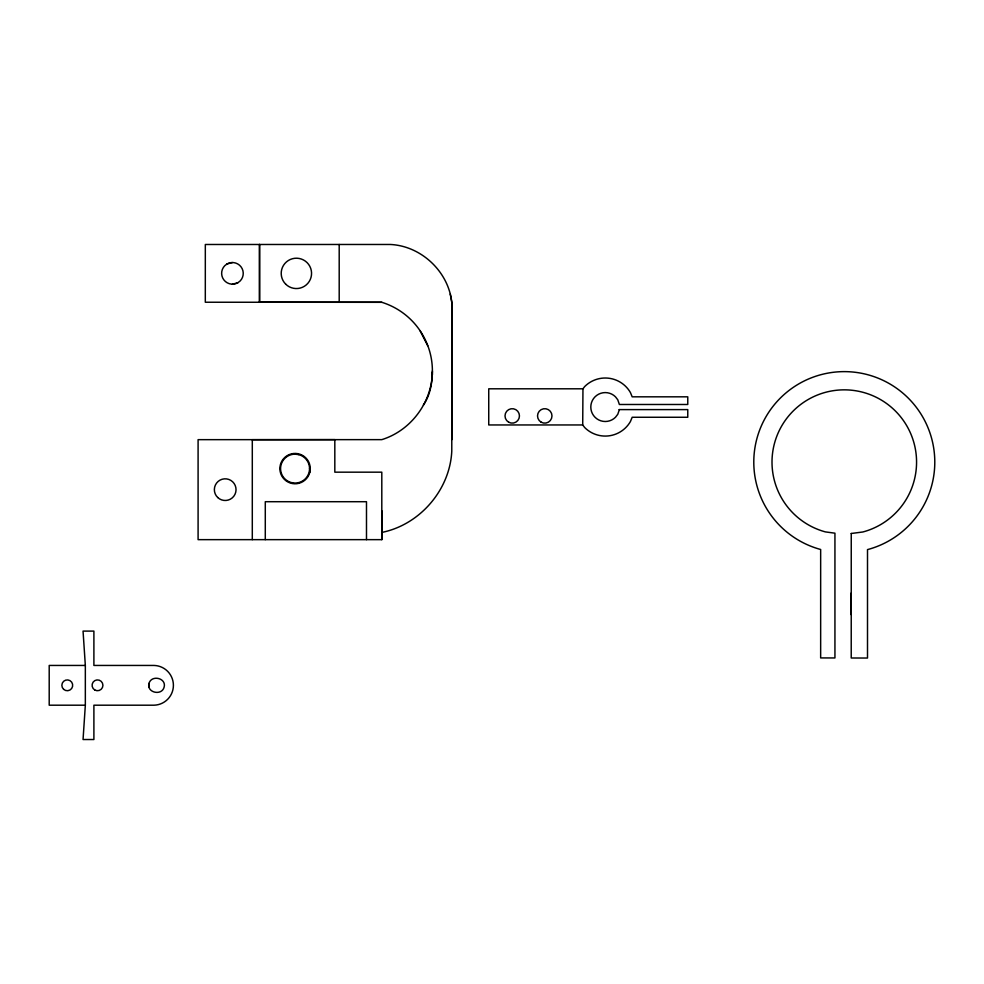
<?xml version="1.0" encoding="UTF-8"?>
<svg xmlns="http://www.w3.org/2000/svg" width="984" height="984" viewBox="0 0 984 984"><rect width="100%" height="100%" fill="white"/><g stroke="black" fill="none" stroke-linecap="round" stroke-linejoin="round"><path stroke-width="1.48" d="M259.53 302.236L259.53 244.487L259.53 302.223L381.804 302.297A71.894 71.894 0 0 1 432.394 370.968C432.308 382.776 430.229 395.162 423.403 405.039M432.394 370.968C432.419 401.743 411.201 430.549 381.804 439.639L198.092 439.663L198.092 539.65L381.804 539.65L381.804 472.172L334.818 472.172L334.818 439.639L252.298 439.7L252.298 539.65M451.779 439.7L451.779 302.297C448.446 271.596 421.275 245.951 390.402 244.475L205.324 244.487L205.312 302.236L381.804 302.297M619.096 409.602L687.767 409.602L687.767 417.265L632.183 417.265L630.412 421.558A29.04 29.04 0 0 1 584.73 427.573L582.712 424.953L582.958 388.803L584.73 386.515A29.04 29.04 0 0 1 630.412 392.53L632.183 396.823L687.767 396.823L687.767 404.486L619.379 404.486L617.78 399.812L615.48 396.823A14.453 14.453 0 0 0 595.037 396.823A14.453 14.453 0 0 0 595.037 417.265A14.453 14.453 0 0 0 615.48 417.265L617.78 414.276L619.379 409.602M85.337 705.196L83.05 739.525L93.898 739.525L93.898 705.196L154.045 705.196A19.889 19.889 0 0 0 173.405 685.319A19.889 19.889 0 0 0 154.045 665.442L93.898 665.442L93.898 631.101L83.05 631.101L85.337 665.442L85.337 705.196L49.2 705.196L49.2 665.442L85.337 665.442M309.726 472.541A15.178 15.178 0 0 0 291.129 453.944A15.178 15.178 0 0 0 284.327 479.343A15.178 15.178 0 0 0 309.726 472.541L310.243 468.605M149.211 687.189L149.211 683.449M227.009 263.97L224.758 265.705A10.849 10.849 0 0 0 237.845 282.752L240.096 281.03A10.849 10.849 0 0 0 227.009 263.97L232.421 262.519M237.845 282.752L232.421 284.204M381.804 532.43C419.848 524.779 449.996 489.86 451.779 451.066L451.779 302.223L450.242 294.105M582.958 388.803L488.74 388.803L488.74 424.953L582.712 424.953M309.517 468.605L310.157 469.233M420.279 331.202L427.696 345.655M432.197 372.887L432.394 374.584M851.221 592.983L851.221 614.668M381.804 510.733L381.804 539.65M366.491 539.65L366.491 501.705L265.286 501.705L265.286 539.65M339.197 244.475L339.197 302.272M851.246 533.488L851.221 658.001L867.507 658.038L867.507 549.601A90.516 90.516 0 0 0 918.552 410.389A90.516 90.516 0 0 0 770.275 410.033A90.516 90.516 0 0 0 820.656 549.49L820.656 657.927L834.936 657.952L834.936 533.18L825.416 531.901A72.287 72.287 0 0 1 785.171 420.525A72.287 72.287 0 0 1 903.595 420.808A72.287 72.287 0 0 1 862.833 531.987L851.246 533.488M149.002 683.449C146.395 692.65 161.757 696.131 164.107 687.189C166.714 677.976 151.364 674.495 149.002 683.449M298.804 454.645L295.052 454.153A14.453 14.453 0 0 0 291.313 482.578L295.052 483.07A14.453 14.453 0 0 0 298.804 454.645M94.796 690.005A5.424 5.424 0 0 0 102.926 685.319A5.424 5.424 0 0 0 94.796 680.62A5.424 5.424 0 0 0 94.796 690.005M63.628 689.329A5.424 5.424 0 0 0 72.57 686.463A5.424 5.424 0 0 0 65.621 680.153A5.424 5.424 0 0 0 63.628 689.329M285.655 284.118A15.178 15.178 0 0 0 311.042 277.316A15.178 15.178 0 0 0 292.457 258.718A15.178 15.178 0 0 0 285.655 284.118M217.735 497.523A10.849 10.849 0 0 0 235.742 492.184A10.849 10.849 0 0 0 222.113 479.257A10.849 10.849 0 0 0 217.735 497.523M541.139 422.173A7.232 7.232 0 0 0 551.987 415.912A7.232 7.232 0 0 0 541.139 409.651A7.232 7.232 0 0 0 541.139 422.173M508.617 422.173A7.232 7.232 0 0 0 519.454 415.912A7.232 7.232 0 0 0 508.617 409.651A7.232 7.232 0 0 0 508.617 422.173"/></g></svg>
